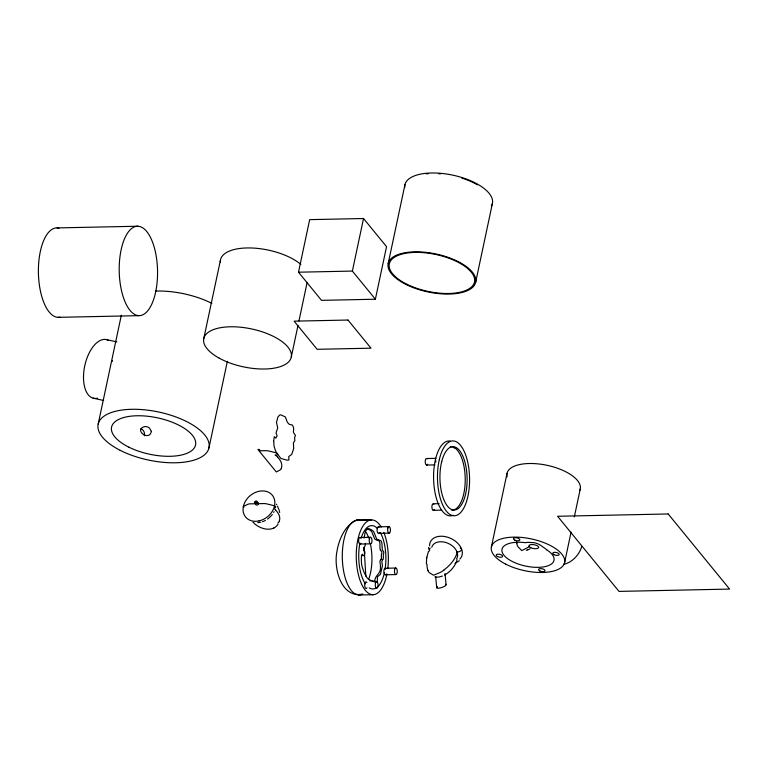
<?xml version="1.0" encoding="UTF-8"?>
<svg xmlns="http://www.w3.org/2000/svg" width="768" height="768" viewBox="0 0 768 768"><rect width="100%" height="100%" fill="white"/><g stroke="black" fill="none" stroke-linecap="round" stroke-linejoin="round"><path stroke-width="1.15" d="M364.061 538.042L365.347 531.485L367.421 528.682A11.136 4.771 88.8 0 1 368.496 528.49L370.973 529.574A35.914 15.389 88.8 0 0 371.52 529.843L373.632 531.466L376.57 538.752A12.643 5.424 88.8 0 0 378.538 539.856L381.034 540.854A5.232 2.246 88.8 0 1 381.821 542.986L382.003 544.32A3.994 1.709 88.8 0 1 382.013 545.28L382.32 549.994A13.267 5.683 88.8 0 0 382.867 550.685L383.443 551.357A4.934 2.112 88.8 0 1 383.722 551.75L383.76 553.181A10.358 4.445 88.8 0 1 383.597 553.584L383.491 553.824A14.467 6.202 88.8 0 0 383.357 554.141L383.309 557.232A6.298 2.698 88.8 0 1 383.405 557.626L383.155 559.162A10.973 4.704 88.8 0 1 382.819 559.565L382.762 559.632M365.846 576.24L364.397 552.432M426.614 558.374L426.403 563.789M426.701 557.75L428.534 551.242M426.547 558.845L426.768 557.261M112.378 361.306L112.512 360.634M98.189 424.09L121.334 315.206M203.693 338.957L220.454 260.112M208.944 447.974L227.357 361.334M298.502 272.198L309.667 219.638L363.533 218.515L386.544 246.662L375.379 299.222L321.514 300.346L298.502 272.198L352.368 271.075L375.379 299.222M291.322 356.842L297.974 325.546M298.963 320.909L307.094 282.643M352.368 271.075L363.533 218.515M388.186 263.568L404.938 184.733M475.642 282.317A44.726 19.392 12 0 0 413.693 251.856A44.726 19.392 12 0 0 406.397 284.65A44.726 19.392 12 0 0 475.642 282.317L492.394 203.482M491.357 547.133L507.005 473.501M564.634 562.474L571.085 532.09M574.32 516.902L580.282 488.851M457.123 559.699C455.174 566.189 450.47 571.728 444.605 575.05M381.158 559.258L381.456 557.654A6.298 2.698 88.8 0 0 381.37 557.261L381.408 554.17A14.467 6.202 88.8 0 1 381.542 553.853L381.648 553.613A10.358 4.445 88.8 0 0 381.821 553.21L381.773 551.789A4.934 2.112 88.8 0 0 381.494 551.386L380.918 550.723A13.267 5.683 88.8 0 1 380.371 550.032M281.414 468.259L281.021 469.008A17.098 7.421 12 0 1 280.138 469.968L276.307 471.965L257.904 449.453L259.248 449.424L260.438 450.874A17.309 7.507 12 0 1 261.965 450.758L266.035 450.682A13.229 5.741 12 0 1 268.224 450.864L276.557 452.899A3.034 1.315 12 0 1 277.632 454.493A3.034 1.315 12 0 1 275.126 455.05A14.429 6.259 12 0 1 277.632 457.056M279.379 521.146L278.995 521.894A17.098 7.421 12 0 1 278.112 522.854L277.805 523.104M274.08 511.632L273.638 512.448M429.533 549.197L430.176 548.093M278.074 524.275C272.467 532.714 259.757 529.046 253.718 522.941M271.786 515.126L272.294 514.483M271.248 515.76L268.858 518.064M380.755 559.709L380.87 559.594A10.973 4.704 88.8 0 0 381.158 559.258M380.698 559.776L380.64 559.834A16.378 7.018 88.8 0 0 380.467 560.026L379.891 561.408L380.285 564.173A5.664 2.429 88.8 0 1 380.429 566.141C381.571 574.349 374.15 575.126 374.928 581.722A11.251 4.819 88.8 0 1 374.669 581.76M382.646 559.747L382.589 559.805A16.378 7.018 88.8 0 0 382.416 559.997L381.84 561.706A4.944 2.122 88.8 0 0 381.994 562.8L382.234 564.154A5.664 2.429 88.8 0 1 382.378 566.112L380.429 574.406L377.808 576.461A4.502 1.93 88.8 0 0 377.434 576.768L377.309 581.453A2.707 1.162 88.8 0 1 377.04 581.635L376.79 581.712A11.251 4.819 88.8 0 1 376.358 581.731L371.174 580.589L368.429 579.158A19.92 8.534 88.8 0 1 366.902 577.517L364.522 573.274A42.998 18.422 88.8 0 1 363.254 570.23L361.978 566.227A11.107 4.762 88.8 0 1 361.584 563.952L361.373 560.986A20.189 8.65 88.8 0 1 361.43 556.848L362.266 554.189A5.856 2.506 88.8 0 1 362.458 554.554L363.245 555.763L364.186 555.168A4.896 2.093 88.8 0 0 364.752 553.814L364.925 552.317A1.142 0.49 88.8 0 0 364.819 551.77L364.483 551.136A12.432 5.328 88.8 0 0 364.31 550.906L364.166 550.723A8.054 3.446 88.8 0 1 363.984 550.483L363.83 548.957A5.338 2.285 88.8 0 1 364.07 548.256L364.138 548.093A21.83 9.36 88.8 0 1 364.349 547.613L365.405 544.627A1.584 0.682 88.8 0 0 365.434 544.051L365.347 543.36M459.322 560.746L455.011 563.395M267.533 519.072L268.205 518.582M443.866 570.163L442.406 571.19A17.098 10.003 -21.2 0 1 440.141 572.515L433.526 575.242L429.408 572.736A17.098 10.003 -21.2 0 1 428.381 571.478L427.882 570.499M265.421 520.387L263.942 521.107M362.842 594.038C341.491 598.541 333.907 569.357 336.682 552.912C338.563 540.528 344.323 525.475 356.563 520.224L371.587 519.917M530.035 548.88L527.779 549.85M273.437 528.269L274.003 528M442.426 576.077L438.346 577.162L434.88 576.96M262.435 521.693L263.194 521.414M526.291 550.253L527.626 549.898M260.774 522.192L257.664 522.691M426.643 458.525L435.907 458.333M433.315 503.798L439.104 503.674M57.091 227.914L137.894 226.224M58.061 317.338L138.864 315.648A44.726 19.171 88.8 0 0 154.742 249.139A44.726 19.171 88.8 0 0 121.526 248.026A44.726 19.171 88.8 0 0 138.864 315.648M426.614 465.062L434.947 464.89M433.286 510.326L441.61 510.154M357.293 520.157L371.232 519.869M378.442 526.838L388.934 526.618M378.528 533.386L389.146 533.155M359.914 537.514L370.483 537.293M360.125 544.051L370.694 543.83M385.229 568.253L395.75 568.032M385.392 574.79L395.962 574.57M358.646 595.008L373.363 594.701M377.434 539.923L376.877 539.914M356.563 520.224L357.926 520.618M374.41 581.76L372.01 581.299M252.979 522.326L253.699 522.47M366.749 528.538L369.024 529.594A35.914 15.389 88.8 0 0 369.571 529.872L371.683 531.494L374.621 538.781A12.643 5.424 88.8 0 0 376.589 539.885C381.83 539.923 378.989 546.922 380.371 550.022M106.79 339.696L116.813 341.875M93.101 398.16L103.622 400.464M370.627 580.992L369.792 580.781M361.296 555.792L362.246 555.197A4.896 2.093 88.8 0 0 362.371 554.966M546.682 549.744L546.672 549.725A3.83 1.661 12 0 0 546.49 549.571L546.413 549.629A26.592 11.53 12 0 1 541.776 567.13A26.592 11.53 12 0 1 503.222 554.275A26.592 11.53 12 0 1 525.686 542.717A5.414 2.352 12 0 1 526.406 542.515A9.61 4.166 12 0 1 528.336 542.381L534.115 542.688A7.114 3.082 12 0 1 535.152 542.918A10.358 4.493 12 0 1 540.336 545.136L545.914 549.082M460.282 547.834L461.53 548.938A3.034 1.776 -21.2 0 1 460.243 551.146A3.034 1.776 -21.2 0 1 457.008 551.894M255.715 503.818L254.534 502.368L257.222 502.31L258.403 503.77A17.309 7.507 12 0 1 259.939 503.645L264.01 503.568A13.229 5.741 12 0 1 266.198 503.75L274.531 505.786A3.034 1.315 12 0 1 275.011 507.802M365.357 583.853L364.934 583.21A31.68 13.574 88.8 0 1 359.914 543.11M276.422 504.202L276.72 504.701M277.488 506.083L279.168 510.307M516.778 543.658L517.2 545.04A17.098 12.566 -43.6 0 0 518.093 546.845L521.77 550.608L527.923 547.43A17.098 12.566 -43.6 0 0 529.555 546.211M279.389 511.152L279.696 512.486M428.822 549.37L428.592 547.459M363.638 547.315L364.282 551.635M445.037 573.581L446.083 584.659M435.658 576.605L436.704 587.683M516.893 543.6A37.901 27.85 -43.6 0 1 516.499 541.68M256.896 502.56A1.488 1.181 -39.3 0 1 258.432 503.606A1.488 1.181 -39.3 0 1 256.675 505.104A1.488 1.181 -39.3 0 1 255.859 503.443M255.715 503.818A17.309 7.507 12 0 0 254.045 503.77L249.984 503.856A13.229 5.741 12 0 0 248.17 504.125L243.389 506.438A3.034 1.315 12 0 0 243.811 507.36M274.531 508.925A14.429 6.259 12 0 1 275.606 509.942M275.51 509.952A37.901 16.435 12 0 1 279.254 521.117M428.006 570.451A37.901 22.166 -21.2 0 1 427.037 564.259M431.75 547.286A13.766 9.485 25.6 0 1 448.522 543.533A13.766 9.485 25.6 0 1 456.528 558.912M457.094 551.875A14.429 8.438 -21.2 0 1 456.518 554.678M456.422 554.688A37.901 22.166 -21.2 0 1 443.789 570.125M429.59 545.818A17.242 11.866 25.6 0 1 450.336 538.214A17.242 11.866 25.6 0 1 459.802 559.075M429.408 551.021A3.034 1.776 -21.2 0 1 429.734 550.272M581.645 546.854A19.066 12.758 -52.3 0 1 563.453 564.307M507.13 476.909A37.43 16.234 12 0 1 544.848 464.87A37.43 16.234 12 0 1 579.782 490.406M361.776 594.432A37.43 16.042 88.8 0 1 342.326 558.499A37.43 16.042 88.8 0 1 359.731 520.445M384.413 572.736A31.68 13.574 88.8 0 1 369.283 587.875M361.181 538.051A31.68 13.574 88.8 0 1 377.606 528.634M380.371 532.57A31.68 13.574 88.8 0 1 385.037 569.482M360.902 543.408A3.274 1.402 88.8 0 1 359.05 543.034A3.274 1.402 88.8 0 1 358.906 538.704A3.274 1.402 88.8 0 1 360.72 538.013M366.931 587.875A3.274 1.402 88.8 0 1 365.078 587.299A3.274 1.402 88.8 0 1 365.03 582.95A3.274 1.402 88.8 0 1 366.874 582.509M379.44 532.57A3.274 1.402 88.8 0 1 377.568 532.522A3.274 1.402 88.8 0 1 377.309 528.182A3.274 1.402 88.8 0 1 379.123 527.28M386.17 574.147A3.274 1.402 88.8 0 1 384.326 573.811A3.274 1.402 88.8 0 1 384.144 569.52A3.274 1.402 88.8 0 1 385.939 568.685M366.038 532.166A31.68 13.574 88.8 0 1 368.678 537.946M370.33 543.696A31.68 13.574 88.8 0 1 368.746 578.947M386.947 573.994A37.402 16.042 88.8 0 1 364.906 589.795A37.402 16.042 88.8 0 1 358.483 536.986A37.402 16.042 88.8 0 1 381.245 527.107M383.837 532.378A37.402 16.042 88.8 0 1 387.792 568.579M434.275 509.491A3.274 1.402 88.8 0 1 432.422 509.539A3.274 1.402 88.8 0 1 432.096 505.258A3.274 1.402 88.8 0 1 433.872 504.134M453.206 515.222A37.43 16.042 88.8 0 1 433.632 480.24A37.43 16.042 88.8 0 1 450.413 441.149M450.355 446.765A31.68 13.574 88.8 0 1 465.206 478.128A31.68 13.574 88.8 0 1 451.651 510.048M427.613 464.227A3.274 1.402 88.8 0 1 425.76 464.275A3.274 1.402 88.8 0 1 425.434 459.984A3.274 1.402 88.8 0 1 427.2 458.861M435.821 462.077A3.274 1.402 88.8 0 1 435.83 460.742M454.186 448.051A3.274 1.402 88.8 0 1 454.502 447.542M277.536 457.066A37.901 16.435 12 0 1 281.28 468.23M60.01 317.174A44.726 19.171 88.8 0 1 38.4 272.016A44.726 19.171 88.8 0 1 59.021 228.202M97.478 398.179A30.038 15.504 -77.7 0 1 84.432 367.411A30.038 15.504 -77.7 0 1 108.221 340.243M155.424 291.082A56.65 24.566 12 0 1 211.872 303.37M140.88 428.861A4.992 3.792 78.4 0 1 144.346 435.811M404.784 187.517A44.726 19.392 12 0 1 452.88 175.171A44.726 19.392 12 0 1 491.357 206.083M426.442 173.885A43.526 18.874 12 0 1 428.208 173.731M438.624 173.702A43.526 18.874 12 0 1 440.611 173.856M461.722 178.042A43.526 18.874 12 0 1 477.456 184.819M220.349 262.08A44.726 19.392 12 0 1 251.002 247.968A44.726 19.392 12 0 1 300.845 264.394M445.747 584.227A4.992 1.382 -18.8 0 1 440.995 587.741A4.992 1.382 -18.8 0 1 437.405 586.618M151.354 431.357C149.395 441.984 133.046 429.581 144.826 426.566A6.086 4.992 31.8 0 1 149.501 428.064L151.354 431.357M273.686 441.101L274.109 446.438L275.453 450.499A36.566 17.702 89.2 0 0 276.662 453.11L280.963 458.486L287.155 460.176L288.912 459.984L288.73 456.566L291.715 454.397L293.722 448.493L293.366 442.838L294.902 440.582L294.547 437.942L295.43 435.398L293.712 432.902A1.488 0.72 89.2 0 1 293.424 431.674L293.626 429.427A3.542 1.718 89.2 0 0 293.578 427.766L292.483 425.098L290.342 424.56A10.752 5.203 89.2 0 1 288.451 423.629L287.117 421.718A7.008 3.389 89.2 0 1 286.589 420.259L285.331 416.947L280.954 414.893A9.504 4.598 89.2 0 0 279.725 415.046L277.949 416.909L276.49 422.323L277.699 427.958L276.038 432.854L277.123 435.955L275.846 438.154L274.291 436.666L273.686 441.101M347.99 320.035L294.125 321.158L317.146 349.306L371.011 348.182L347.99 320.035M668.179 513.965L557.587 516.269L619.008 591.398L729.6 589.085L668.179 513.965M530.774 547.747A4.992 1.958 9.9 0 0 538.666 547.603A4.992 1.958 9.9 0 0 531.888 544.522A4.992 1.958 9.9 0 0 530.774 547.747M255.878 503.616A1.488 1.181 -39.3 0 0 257.059 501.446A1.488 1.181 -39.3 0 0 254.688 501.955A1.488 1.181 -39.3 0 0 255.878 503.616M258.998 520.915A17.242 13.661 -39.3 0 0 272.707 495.725A17.242 13.661 -39.3 0 0 245.165 501.686A17.242 13.661 -39.3 0 0 258.998 520.915M514.733 540.086A3.274 1.421 12 0 0 519.859 539.99A3.274 1.421 12 0 0 515.424 537.715A3.274 1.421 12 0 0 514.733 540.086M539.846 570.96A3.274 1.421 12 0 0 544.973 570.864A3.274 1.421 12 0 0 540.538 568.589A3.274 1.421 12 0 0 539.846 570.96M554.035 554.678A3.274 1.421 12 0 0 559.162 554.582A3.274 1.421 12 0 0 554.726 552.317A3.274 1.421 12 0 0 554.035 554.678M497.482 556.531A3.274 1.421 12 0 0 502.608 556.435A3.274 1.421 12 0 0 498.173 554.16A3.274 1.421 12 0 0 497.482 556.531M505.738 564.154A37.43 16.234 12 0 0 564.47 563.126A37.43 16.234 12 0 0 513.763 537.13A37.43 16.234 12 0 0 505.738 564.154M394.646 569.51A3.274 1.402 88.8 0 0 395.827 574.57A3.274 1.402 88.8 0 0 397.085 569.827A3.274 1.402 88.8 0 0 394.646 569.51M375.466 583.152A3.274 1.402 88.8 0 0 376.637 588.202A3.274 1.402 88.8 0 0 377.894 583.469A3.274 1.402 88.8 0 0 375.466 583.152M387.84 528.096A3.274 1.402 88.8 0 0 389.021 533.155A3.274 1.402 88.8 0 0 390.269 528.422A3.274 1.402 88.8 0 0 387.84 528.096M369.389 538.762A3.274 1.402 88.8 0 0 370.56 543.821A3.274 1.402 88.8 0 0 371.818 539.088A3.274 1.402 88.8 0 0 369.389 538.762M439.296 459.696A37.43 16.042 88.8 0 0 454.186 515.779A37.43 16.042 88.8 0 0 467.088 459.581A37.43 16.042 88.8 0 0 439.296 459.696M441.744 461.472A31.68 13.574 88.8 0 0 453.542 510.01A31.68 13.574 88.8 0 0 465.283 463.574A31.68 13.574 88.8 0 0 441.744 461.472M128.976 447.226A42.941 18.624 12 0 0 195.533 445.085A42.941 18.624 12 0 0 136.176 415.786A42.941 18.624 12 0 0 128.976 447.226M120.173 450.326A56.65 24.566 12 0 0 208.81 448.483A56.65 24.566 12 0 0 131.712 409.296A56.65 24.566 12 0 0 120.173 450.326M407.078 284.342A43.526 18.874 12 0 0 474.47 282.067A43.526 18.874 12 0 0 414.182 252.422A43.526 18.874 12 0 0 407.078 284.342M219.245 358.176A44.726 19.392 12 0 0 290.765 358.742A44.726 19.392 12 0 0 232.512 326.774A44.726 19.392 12 0 0 219.245 358.176"/></g></svg>
